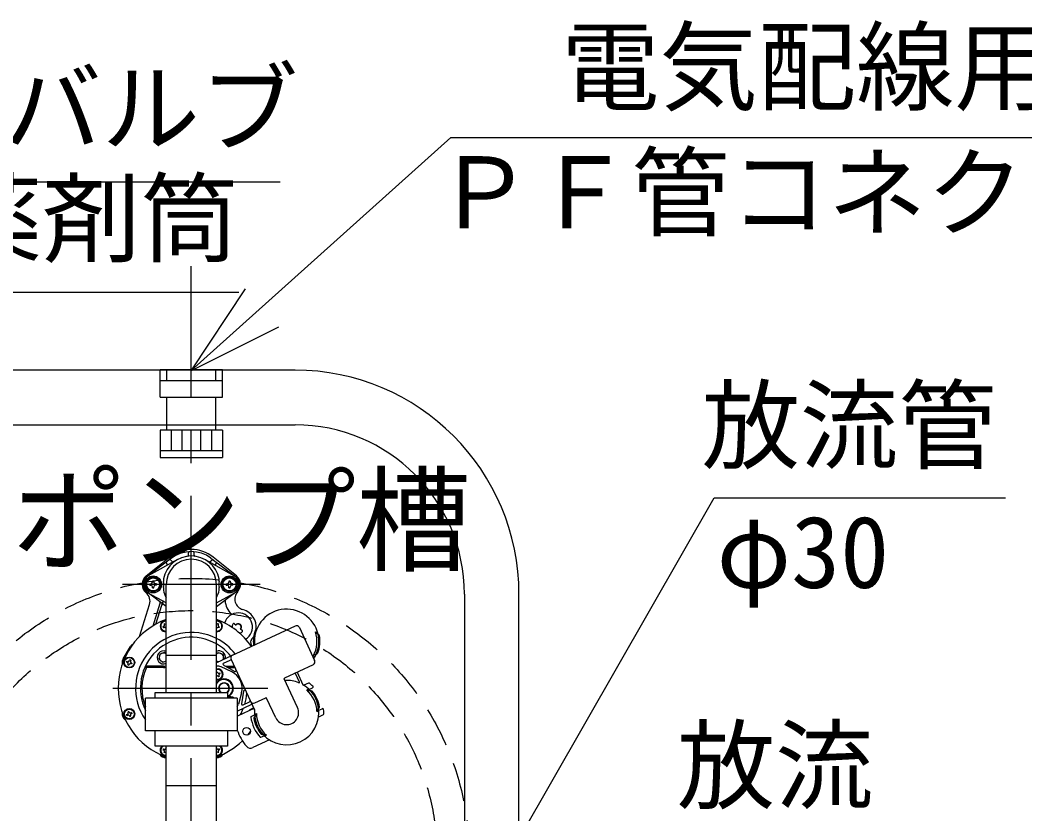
# Model space of a CAD drawing. Units: millimetres, scale not verified. Extents: x -8910 to 8910, y -6308 to 6308.
# Drawn here: x -3335 to -2415, y 838 to 1564 of the extents above; entities that cross this region are included whole.
import ezdxf
from ezdxf.enums import TextEntityAlignment as Align

# ---------------------------------------------------------------- set-up
doc = ezdxf.new("R2010")
doc.units = ezdxf.units.MM
doc.header["$LTSCALE"] = 30
doc.linetypes.add('CHAIN1', pattern=[8, 5, -1, 1, -1])
doc.linetypes.add('DASHED1', pattern=[1.8, 1.2, -0.6])
for name, color, linetype, lineweight in [('0-1_空気管', 3, 'Continuous', 25), ('0-3_1-1ﾚｲﾔ', 3, 'Continuous', 25), ('0-5_躯体', 3, 'Continuous', 25), ('0-7_文字', 4, 'Continuous', 25)]:
    doc.layers.add(name, color=color, linetype=linetype, lineweight=lineweight)
doc.styles.add('ＭＳ ゴシック', font='')
doc.styles.get('ＭＳ ゴシック').set_extended_font_data('MS Gothic')

msp = doc.modelspace()

# ---------------------------------------------------------------- linework, layer by layer
at = {"layer": '0-1_空気管'}
for p, q in [((-3096.77, 1415.47), (-3631.9, 1415.47)), ((-3134.52, 1314.47), (-3395.64, 1314.47)), ((-3083.09, 1243.44), (-3557.09, 1243.44)), ((-3206.68, 1218.62), (-3206.68, 1243.62)), ((-3149.68, 1243.62), (-3206.68, 1243.62)), ((-3200.68, 1243.62), (-3200.68, 1233.62)), ((-3155.68, 1233.62), (-3155.68, 1243.62)), ((-3149.68, 1218.62), (-3149.68, 1243.62)), ((-3149.68, 1233.62), (-3206.68, 1233.62)), ((-3206.68, 1218.62), (-3149.68, 1218.62)), ((-3200.68, 1218.62), (-3200.68, 1188.44)), ((-3155.68, 1188.44), (-3155.68, 1218.62)), ((-3557.09, 1193.44), (-3083.09, 1193.44)), ((-3206.68, 1188.44), (-3206.68, 1163.62)), ((-3149.68, 1188.44), (-3206.68, 1188.44)), ((-3196.68, 1188.44), (-3196.68, 1170.26)), ((-3186.68, 1188.44), (-3186.68, 1169.62)), ((-3169.68, 1188.44), (-3169.68, 1170.26)), ((-3159.68, 1188.44), (-3159.68, 1170.26)), ((-3149.68, 1188.44), (-3149.68, 1163.62)), ((-3149.68, 1169.62), (-3206.68, 1169.62)), ((-3206.68, 1163.62), (-3149.68, 1163.62)), ((-2887.52, 798.44), (-2699.24, 1126.79)), ((-2699.24, 1126.79), (-2432.73, 1126.79)), ((-2928.09, 1038.44), (-2928.09, 558.44)), ((-2878.09, 558.44), (-2878.09, 1038.44)), ((-3201.09, 697.44), (-3201.09, 899.44)), ((-3155.09, 821.44), (-3155.09, 899.44)), ((-3201.09, 863.44), (-3155.09, 863.44))]:
    msp.add_line(p, q, dxfattribs=at)
at = {"layer": '0-1_空気管', "linetype": 'CHAIN1'}
msp.add_line((-3178.09, 258.44), (-3178.09, 1338.44), dxfattribs=at)
at = {"layer": '0-1_空気管', "linetype": 'DASHED1'}
for radius in [254.5, 225]:
    msp.add_circle((-3178.09, 798.44), radius, dxfattribs=at)
at = {"layer": '0-1_空気管'}
for radius, end in [(205, 89.99998), (155, 90)]:
    msp.add_arc((-3083.09, 1038.44), radius, 0, end, dxfattribs=at)
at = {"layer": '0-3_1-1ﾚｲﾔ'}
for p, q in [((-3180.59, 1074.21), (-3180.59, 1076.4)), ((-3175.59, 1074.21), (-3175.59, 1076.4)), ((-3219.38, 1055.22), (-3198.2, 1072.33)), ((-3196.09, 1071.44), (-3218.49, 1054.64)), ((-3190.72, 1070.17), (-3217.46, 1055.31)), ((-3195.47, 1068.36), (-3196.88, 1069.77)), ((-3165.46, 1070.17), (-3138.72, 1055.31)), ((-3160.71, 1068.36), (-3159.29, 1069.77)), ((-3160.09, 1071.44), (-3137.69, 1054.64)), ((-3136.8, 1055.22), (-3157.98, 1072.33)), ((-3200.42, 1066.23), (-3200.72, 1066.54)), ((-3155.76, 1066.24), (-3155.46, 1066.54)), ((-3213.71, 1050.54), (-3213.71, 1049.56)), ((-3212.47, 1050.54), (-3213.71, 1050.54)), ((-3212.47, 1050.54), (-3212.47, 1049.56)), ((-3143.71, 1050.54), (-3143.71, 1049.56)), ((-3142.47, 1050.54), (-3143.71, 1050.54)), ((-3142.47, 1050.54), (-3142.47, 1049.56)), ((-3201.09, 1027.19), (-3218.49, 1040.24)), ((-3201.09, 1030.48), (-3217.46, 1039.57)), ((-3216.19, 1048.06), (-3215.21, 1048.06)), ((-3216.19, 1046.82), (-3216.19, 1048.06)), ((-3216.19, 1046.82), (-3215.21, 1046.82)), ((-3213.71, 1044.34), (-3213.71, 1045.32)), ((-3209.99, 1048.06), (-3210.97, 1048.06)), ((-3209.99, 1046.82), (-3210.97, 1046.82)), ((-3209.99, 1046.82), (-3209.99, 1048.06)), ((-3201.09, 948.44), (-3201.09, 1047.44)), ((-3155.09, 948.44), (-3155.09, 1047.44)), ((-3155.09, 1027.19), (-3137.69, 1040.24)), ((-3155.09, 1030.48), (-3138.72, 1039.57)), ((-3146.19, 1048.06), (-3145.21, 1048.06)), ((-3146.19, 1046.82), (-3146.19, 1048.06)), ((-3146.19, 1046.82), (-3145.21, 1046.82)), ((-3143.71, 1044.34), (-3143.71, 1045.32)), ((-3139.99, 1048.06), (-3140.97, 1048.06)), ((-3139.99, 1046.82), (-3140.97, 1046.82)), ((-3139.99, 1046.82), (-3139.99, 1048.06)), ((-3213.02, 1009.61), (-3206.49, 1030.41)), ((-3205.01, 1028.46), (-3203.95, 1031.84)), ((-3225.56, 999.73), (-3216.34, 1029.08)), ((-3210.46, 1011.1), (-3205.01, 1028.46)), ((-3204.03, 1008.78), (-3203.36, 1009.06)), ((-3204.03, 1008.78), (-3203.66, 1007.9)), ((-3203.66, 1007.9), (-3202.99, 1008.17)), ((-3202.99, 1011.29), (-3202.1, 1011.66)), ((-3202.99, 1011.29), (-3202.71, 1010.63)), ((-3202.1, 1011.66), (-3201.82, 1011)), ((-3201.15, 1006.86), (-3201.42, 1007.52)), ((-3201.09, 1006.88), (-3201.15, 1006.86)), ((-3083.14, 1009.32), (-3155.09, 975.77)), ((-3155.03, 1006.86), (-3155.09, 1006.88)), ((-3155.03, 1006.86), (-3154.75, 1007.52)), ((-3154.08, 1011.66), (-3154.35, 1011)), ((-3154.08, 1011.66), (-3153.19, 1011.29)), ((-3153.19, 1011.29), (-3153.47, 1010.63)), ((-3152.52, 1007.9), (-3153.19, 1008.17)), ((-3152.15, 1008.78), (-3152.82, 1009.06)), ((-3152.52, 1007.9), (-3152.15, 1008.78)), ((-3138.57, 1011.36), (-3137.12, 1010.14)), ((-3133.06, 1006.74), (-3131.61, 1005.52)), ((-3079.15, 1007.87), (-3065.21, 977.96)), ((-3064.48, 1003.99), (-3062.59, 1003.83)), ((-3240.49, 979.31), (-3233.64, 990.77)), ((-3155.09, 983.88), (-3153.62, 985.2)), ((-3153.62, 985.2), (-3149.23, 983.77)), ((-3122.63, 990.91), (-3123.15, 991.78)), ((-3237.31, 976.45), (-3236.94, 977.34)), ((-3237.31, 976.45), (-3236.64, 976.18)), ((-3236.94, 977.34), (-3236.28, 977.06)), ((-3234.43, 978.38), (-3234.71, 977.71)), ((-3233.55, 978.01), (-3234.43, 978.38)), ((-3233.55, 978.01), (-3233.82, 977.34)), ((-3232.51, 975.5), (-3233.17, 975.78)), ((-3232.51, 975.5), (-3232.87, 974.61)), ((-3155.09, 982.44), (-3201.09, 982.44)), ((-3153.2, 976.65), (-3155.09, 977.26)), ((-3149.23, 983.77), (-3148.27, 979.25)), ((-3148.27, 979.25), (-3148.97, 978.62)), ((-3148.6, 975.48), (-3142.6, 978.28)), ((-3141.69, 978.71), (-3120.26, 932.75)), ((-3066.4, 982.08), (-3064.51, 981.91)), ((-3236.27, 973.94), (-3235.99, 974.61)), ((-3236.27, 973.94), (-3235.38, 973.57)), ((-3235.38, 973.57), (-3235.11, 974.24)), ((-3232.87, 974.61), (-3233.54, 974.89)), ((-3203.52, 972.68), (-3220.1, 972.68)), ((-3219.23, 971.31), (-3220.1, 972.68)), ((-3203.52, 971.31), (-3219.23, 971.31)), ((-3155.09, 967.27), (-3154.72, 967.45)), ((-3151.69, 965.84), (-3151.97, 966.45)), ((-3141.12, 967.4), (-3150.84, 971.93)), ((-3138.66, 967.89), (-3148.68, 973.71)), ((-3146.9, 972.68), (-3138.88, 972.68)), ((-3144.53, 971.31), (-3138.24, 971.31)), ((-3066.66, 973.97), (-3092.85, 961.76)), ((-3079.03, 958.16), (-3082.67, 965.95)), ((-3075.55, 955.41), (-3080.86, 966.8)), ((-3152.69, 963.1), (-3153.3, 962.81)), ((-3080.84, 934.81), (-3093.09, 961.09)), ((-3070.93, 957.09), (-3075.11, 955.14)), ((-3211.09, 943.44), (-3211.09, 948.44)), ((-3132.15, 948.17), (-3134.93, 937.81)), ((-3130.19, 949.73), (-3132.17, 938.32)), ((-3070.54, 951.75), (-3072.37, 950.9)), ((-3070.26, 951.33), (-3067.21, 952.75)), ((-3136.09, 943.44), (-3220.09, 943.44)), ((-3130.76, 937.24), (-3124.76, 940.04)), ((-3119.87, 939.01), (-3109.81, 943.7)), ((-3100.78, 925.51), (-3109.14, 943.46)), ((-3235.38, 931.31), (-3236.27, 930.94)), ((-3236.27, 930.94), (-3235.99, 930.27)), ((-3235.38, 931.31), (-3235.11, 930.64)), ((-3232.87, 930.27), (-3233.54, 929.99)), ((-3232.51, 929.38), (-3233.17, 929.11)), ((-3232.87, 930.27), (-3232.51, 929.38)), ((-3136.09, 931.44), (-3122.59, 937.74)), ((-3120.77, 933.84), (-3135.24, 927.09)), ((-3120.26, 928.56), (-3118.55, 929.36)), ((-3061.35, 931.76), (-3063.07, 930.96)), ((-3061.38, 932.3), (-3058.34, 933.72)), ((-3237.31, 928.43), (-3236.64, 928.71)), ((-3236.94, 927.54), (-3237.31, 928.43)), ((-3236.94, 927.54), (-3236.28, 927.82)), ((-3234.43, 926.5), (-3234.71, 927.17)), ((-3234.43, 926.5), (-3233.55, 926.87)), ((-3233.55, 926.87), (-3233.82, 927.54)), ((-3123.27, 926.61), (-3120.23, 928.03)), ((-3057.41, 928.08), (-3061.58, 926.14)), ((-3106.51, 905.19), (-3121.72, 898.09)), ((-3114.4, 907.58), (-3111.35, 908.99)), ((-3110.97, 908.62), (-3109.25, 909.43)), ((-3203.66, 896.98), (-3204.03, 896.1)), ((-3204.03, 896.1), (-3203.36, 895.82)), ((-3203.66, 896.98), (-3202.99, 896.71)), ((-3202.99, 893.59), (-3202.71, 894.25)), ((-3202.1, 893.22), (-3202.99, 893.59)), ((-3202.1, 893.22), (-3201.82, 893.89)), ((-3201.15, 898.02), (-3201.42, 897.36)), ((-3201.15, 898.02), (-3201.09, 898)), ((-3155.09, 898), (-3155.03, 898.02)), ((-3155.03, 898.02), (-3154.75, 897.36)), ((-3154.08, 893.22), (-3154.35, 893.89)), ((-3153.19, 893.59), (-3154.08, 893.22)), ((-3153.19, 893.59), (-3153.47, 894.25)), ((-3152.52, 896.98), (-3153.19, 896.71)), ((-3152.15, 896.1), (-3152.82, 895.82)), ((-3152.15, 896.1), (-3152.52, 896.98))]:
    msp.add_line(p, q, dxfattribs=at)
at = {"layer": '0-3_1-1ﾚｲﾔ', "linetype": 'CHAIN1'}
for p, q in [((-3115.09, 1047.44), (-3241.09, 1047.44)), ((-3250.09, 952.44), (-3108.16, 952.44))]:
    msp.add_line(p, q, dxfattribs=at)
at = {"layer": '0-3_1-1ﾚｲﾔ'}
for points in [[(-3213.09, 1039.94), (-3219.59, 1043.69), (-3219.59, 1051.19), (-3213.09, 1054.95), (-3206.59, 1051.19), (-3206.59, 1043.69)], [(-3143.09, 1039.94), (-3149.59, 1043.69), (-3149.59, 1051.19), (-3143.09, 1054.95), (-3136.59, 1051.19), (-3136.59, 1043.69)]]:
    msp.add_lwpolyline(points, close=True, dxfattribs=at)
for points in [[(-3213.71, 1044.34), (-3212.47, 1044.34), (-3212.47, 1045.32)], [(-3143.71, 1044.34), (-3142.47, 1044.34), (-3142.47, 1045.32)], [(-3201.09, 983.88), (-3202.56, 985.2), (-3206.95, 983.77), (-3207.91, 979.25), (-3204.48, 976.16), (-3201.09, 977.26)], [(-3211.09, 948.44), (-3145.09, 948.44), (-3145.09, 943.44)], [(-3136.09, 943.44), (-3136.09, 913.44), (-3220.09, 913.44), (-3220.09, 943.44)], [(-3145.09, 913.44), (-3145.09, 899.44), (-3211.09, 899.44), (-3211.09, 913.44)]]:
    msp.add_lwpolyline(points, dxfattribs=at)
for centre, radius in [((-3213.09, 1047.44), 7.75), ((-3213.09, 1047.44), 6.5), ((-3213.09, 1047.44), 6), ((-3143.09, 1047.44), 7.75), ((-3143.09, 1047.44), 6.5), ((-3143.09, 1047.44), 6), ((-3234.91, 975.98), 5), ((-3234.91, 975.98), 4.5), ((-3234.91, 928.91), 5), ((-3234.91, 928.91), 4.5), ((-3127.51, 913.05), 3.5)]:
    msp.add_circle(centre, radius, dxfattribs=at)
for centre, radius, start, end in [((-3178.09, 1047.44), 32, 51.05499, 128.94499), ((-3178.09, 1047.44), 30, 53.12999, 126.87), ((-3179.59, 1076.4), 1, 92.965, 180), ((-3176.59, 1076.4), 1, 0, 87.03499), ((-3178.09, 1047.44), 26, 11.39999, 168.59999), ((-3178.09, 1047.44), 23, 0, 180), ((-3200.02, 1067.25), 1, 126.87, 225), ((-3197.59, 1069.06), 1, 45, 126.86998), ((-3194.76, 1069.06), 1, 225, 299.05899), ((-3181.59, 1074.21), 1, 277.448, 0), ((-3174.59, 1074.21), 1, 180, 262.55199), ((-3161.42, 1069.06), 1, 240.94099, 315), ((-3158.59, 1069.06), 1, 53.12999, 135), ((-3156.16, 1067.25), 1, 315, 53.12999), ((-3201.13, 1065.53), 1, 299.05899, 45), ((-3155.05, 1065.53), 1, 135, 240.94099), ((-3213.09, 1047.44), 10, 128.94499, 231.05499), ((-3213.09, 1047.44), 9, 119.05898, 240.94099), ((-3215.21, 1049.56), 1.5, 270, 0), ((-3210.97, 1049.56), 1.5, 180, 270), ((-3198.68, 1051.59), 5, 168.59998, 196.06398), ((-3213.09, 1047.44), 10, 343.93599, 16.064), ((-3143.09, 1047.44), 10, 163.93599, 196.064), ((-3157.5, 1051.59), 5, 343.93599, 11.39999), ((-3145.21, 1049.56), 1.5, 270, 0), ((-3140.97, 1049.56), 1.5, 180, 270), ((-3143.09, 1047.44), 9, 299.05899, 60.94099), ((-3143.09, 1047.44), 10, 317.933, 51.05499), ((-3225.89, 1032.07), 10, 342.575, 50.22099), ((-3215.21, 1045.32), 1.5, 0, 90), ((-3210.97, 1045.32), 1.5, 90, 180), ((-3198.68, 1043.29), 5, 163.93599, 191.39999), ((-3178.09, 1047.44), 26, 191.39999, 207.79599), ((-3178.09, 1047.44), 26, 332.20399, 348.59999), ((-3157.5, 1043.29), 5, 348.59999, 16.064), ((-3145.21, 1045.32), 1.5, 0, 90), ((-3140.97, 1045.32), 1.5, 90, 180), ((-3128.24, 1034.04), 10, 137.933, 255.02599), ((-3207.45, 1030.71), 1, 342.575, 53.12999), ((-3146.19, 1032.62), 1, 126.87, 184.532), ((-3128.24, 1034.04), 19, 184.53198, 225.51698), ((-3204.05, 1028.16), 1, 53.12999, 162.575), ((-3202.09, 1026.69), 1, 0, 53.12999), ((-3135.09, 1008.44), 13, 301.24199, 163.71999), ((-3135.09, 1008.44), 16.5, 352.564, 75.02599), ((-3090.82, 995.26), 29.5, 12.83099, 186.21399), ((-3178.09, 952.44), 67, 110.077, 249.92299), ((-3201.62, 1009.26), 5, 83.85699, 276.14299), ((-3201.62, 1009.26), 4.5, 83.172, 276.82799), ((-3202.09, 1015.74), 1, 336.12399, 0), ((-3178.09, 952.44), 67, 34.728, 69.92299), ((-3154.55, 1009.26), 5, 263.85699, 96.14299), ((-3154.55, 1009.26), 4.5, 263.172, 96.82799), ((-3140.85, 1021.2), 1, 225.517, 294.31799), ((-3178.09, 952.44), 51, 63.19299, 214.56), ((-3203.82, 1010.17), 1.2, 292.5, 22.5), ((-3202.53, 1007.06), 1.2, 22.5, 112.5), ((-3200.72, 1011.45), 1.2, 202.5, 251.83199), ((-3155.46, 1011.45), 1.2, 288.17, 337.5), ((-3153.65, 1007.06), 1.2, 67.5, 157.5), ((-3152.36, 1010.17), 1.2, 157.5, 247.5), ((-3135.09, 1008.44), 5.65, 152.41899, 183.90999), ((-3139.21, 1010.59), 1, 50, 152.41899), ((-3135.09, 1008.44), 3, 106.23399, 140), ((-3135.09, 1008.44), 2.65, 320, 140), ((-3135.09, 1008.44), 3, 320, 98.89999), ((-3135.09, 1008.44), 5.65, 281.05099, 307.58099), ((-3132.25, 1004.76), 1, 307.58099, 50), ((-3090.82, 995.26), 30.5, 159.79399, 186.85199), ((-3115, 1000.38), 7, 115.47198, 129.41499), ((-3081.87, 1006.6), 3, 25, 115), ((-3090.82, 995.26), 27.75, 331.64699, 18.353), ((-3066.12, 996.11), 7, 40.58499, 73.403), ((-3178.09, 952.44), 46.63, 60.448, 205.758), ((-3178.09, 952.44), 51, 37.94099, 63.19299), ((-3118.86, 994.34), 5, 139.02699, 210.88399), ((-3135.09, 1008.44), 16.5, 319.02699, 328.91199), ((-3090.82, 995.26), 29.5, 337.16899, 12.83099), ((-3090.82, 995.26), 30.5, 339.79399, 10.20599), ((-3228.06, 987.43), 6.5, 121.23399, 149.116), ((-3203.52, 980.68), 5.95, 65.92699, 294.073), ((-3203.52, 980.68), 4, 52.646, 307.35399), ((-3178.09, 952.44), 46.63, 39.17699, 60.448), ((-3152.66, 980.68), 5.95, 349.84099, 114.07199), ((-3152.66, 980.68), 4, 326.06499, 127.35399), ((-3066.64, 990.13), 7, 276.59698, 309.41499), ((-3234.91, 975.98), 6.5, 149.116, 191.284), ((-3237.1, 975.07), 1.2, 337.5, 67.5), ((-3235.82, 978.17), 1.2, 247.5, 337.5), ((-3232.71, 976.88), 1.2, 157.5, 247.5), ((-3152.66, 980.68), 4, 232.646, 263.935), ((-3148.17, 974.58), 1, 115, 239.84999), ((-3142.17, 977.38), 1, 25, 115), ((-3138.97, 979.97), 3, 115, 205), ((-3067.93, 976.69), 3, 295, 25), ((-3090.82, 995.26), 29.5, 327.614, 337.16899), ((-3234, 973.78), 1.2, 67.5, 157.5), ((-3178.09, 952.44), 45.26, 155.366, 201.875), ((-3203.52, 980.68), 8, 270, 287.65999), ((-3203.52, 980.68), 9.37, 270, 285.004), ((-3154.01, 965.13), 7.5, 65.00499, 98.30499), ((-3154.01, 965.13), 5, 257.487, 102.51299), ((-3154.01, 965.13), 4.5, 256.06999, 103.92999), ((-3152.85, 968.32), 2.06, 205, 295), ((-3148.09, 952.44), 16.5, 344.995, 65.00499), ((-3138.15, 968.76), 1, 239.84999, 25), ((-3083.12, 965.74), 0.5, 25, 115), ((-3080.41, 967.01), 0.5, 115, 205), ((-3155.17, 961.94), 2.06, 25, 87.84799), ((-3148.09, 952.44), 8.5, 290.66699, 145.43999), ((-3148.09, 952.44), 8, 292.02399, 151.045), ((-3148.09, 952.44), 5, 306.862, 233.13799), ((-3150.82, 963.97), 2.06, 115, 205), ((-3148.09, 952.44), 4.6, 299.58099, 240.41899), ((-3092.64, 961.3), 0.5, 115, 205), ((-3092.09, 960.13), 0.5, 205, 272.45999), ((-3090.81, 930.16), 29.5, 67.83299, 92.45999), ((-3079.49, 957.94), 0.5, 247.83299, 25), ((-3070.51, 956.18), 1, 52.03598, 115), ((-3090.81, 930.16), 34, 45.39499, 52.036), ((-3129.2, 949.56), 1, 25, 170.14999), ((-3178.09, 952.44), 51, 343.52299, 354.825), ((-3090.81, 930.16), 29.5, 42.83099, 58.849), ((-3090.81, 930.16), 27.75, 1.894, 48.353), ((-3069.84, 943.25), 7, 70.58499, 103.403), ((-3090.81, 930.16), 29.5, 7.16899, 42.83099), ((-3090.81, 930.16), 30.5, 9.79399, 40.20599), ((-3067.63, 953.66), 1, 295, 45.39499), ((-3142.17, 939.75), 5, 47.52499, 125.685), ((-3142.17, 939.75), 4.5, 55.03799, 124.96199), ((-3125.18, 940.95), 1, 295, 25), ((-3121.14, 941.73), 3, 205, 295), ((-3109.6, 943.25), 0.5, 25, 115), ((-3234.91, 928.91), 6.5, 168.71599, 236.284), ((-3237.1, 929.82), 1.2, 292.5, 22.5), ((-3234, 931.1), 1.2, 202.5, 292.5), ((-3142.17, 939.75), 7.5, 324.20499, 344.995), ((-3178.09, 952.44), 51, 331.34499, 338.851), ((-3131.19, 938.15), 1, 170.14999, 295), ((-3121.27, 928.91), 5, 84.463, 146.48199), ((-3121.27, 928.91), 4.5, 96.362, 133.63799), ((-3090.81, 930.16), 29.5, 175.459, 187.16899), ((-3120.71, 932.54), 0.5, 355.459, 25), ((-3090.81, 930.16), 27.75, 181.64699, 228.10599), ((-3090.81, 930.16), 29.5, 222.83098, 7.16899), ((-3090.81, 930.16), 11, 205, 25), ((-3067.3, 937.81), 7, 306.59698, 339.41499), ((-3057.91, 932.81), 1, 4.605, 115), ((-3090.81, 930.16), 34, 357.96399, 4.605), ((-3235.82, 926.71), 1.2, 22.5, 112.5), ((-3232.71, 928), 1.2, 112.5, 202.5), ((-3133.13, 922.56), 5, 115, 126.28499), ((-3123.06, 926.16), 0.5, 115, 187.07999), ((-3090.81, 930.16), 33, 187.07999, 222.92), ((-3090.81, 930.16), 30.5, 189.79398, 220.20598), ((-3114.31, 922.51), 7, 126.59698, 159.41499), ((-3090.81, 930.16), 29.5, 187.16899, 222.83099), ((-3057.83, 928.99), 1, 295, 357.96399), ((-3090.81, 930.16), 48, 199.37299, 219.82199), ((-3178.09, 952.44), 67, 320.35999, 323.80899), ((-3178.09, 952.44), 67, 290.077, 314.24899), ((-3114.61, 908.03), 0.5, 222.92, 295), ((-3111.77, 917.07), 7, 250.58499, 283.403), ((-3201.62, 895.62), 5, 130.215, 276.14299), ((-3201.62, 895.62), 4.5, 121.95299, 276.82799), ((-3203.82, 894.71), 1.2, 337.5, 67.5), ((-3202.53, 897.82), 1.2, 247.5, 337.5), ((-3200.72, 893.43), 1.2, 108.16899, 157.5), ((-3154.55, 895.62), 4.5, 263.172, 58.047), ((-3155.46, 893.43), 1.2, 22.5, 71.82999), ((-3154.55, 895.62), 5, 263.85799, 49.78499), ((-3153.65, 897.82), 1.2, 202.5, 292.5), ((-3152.36, 894.71), 1.2, 112.5, 202.5), ((-3123.83, 902.62), 5, 219.82199, 295), ((-3201.62, 895.62), 6.5, 213.71599, 274.72099), ((-3154.55, 895.62), 6.5, 265.27899, 326.284)]:
    msp.add_arc(centre, radius, start, end, dxfattribs=at)
at = {"layer": '0-5_躯体'}
for p, q in [((-3178.45, 1242.89), (-2940.51, 1456.38)), ((-2940.51, 1456.38), (-1551.73, 1456.38)), ((-3128.87, 1318), (-3178.45, 1242.89)), ((-3178.45, 1242.89), (-3097.96, 1283.15))]:
    msp.add_line(p, q, dxfattribs=at)

# ---------------------------------------------------------------- texts
at = {"layer": '0-1_空気管', "color": 4, "style": 'ＭＳ ゴシック'}
for s, p in [('放流用バルブ', (-3620.2, 1430.47)), ('薬剤筒', (-3404.52, 1329.48)), ('放流管', (-2710.84, 1140.28)), ('φ30', (-2697.16, 1024.41)), ('放流', (-2733.5, 829.15))]:
    msp.add_text(s, height=65.98, dxfattribs=at).set_placement(p, align=Align.BOTTOM_LEFT)
at = {"layer": '0-5_躯体', "color": 4, "style": 'ＭＳ ゴシック'}
for s, p in [('電気配線用ソケット\u3000\u3000\u3000\u3000', (-2839.45, 1468.12)), ('ＰＦ管コネクター（ＦＰＫ－３６）', (-2955.29, 1353.28))]:
    msp.add_text(s, height=65.98, dxfattribs=at).set_placement(p, align=Align.BOTTOM_LEFT)
at = {"layer": '0-7_文字', "style": 'ＭＳ ゴシック'}
msp.add_text('放流ポンプ槽', height=76.98, dxfattribs=at).set_placement((-3552.34, 1044.85), align=Align.BOTTOM_LEFT)

doc.saveas('drawing.dxf')
